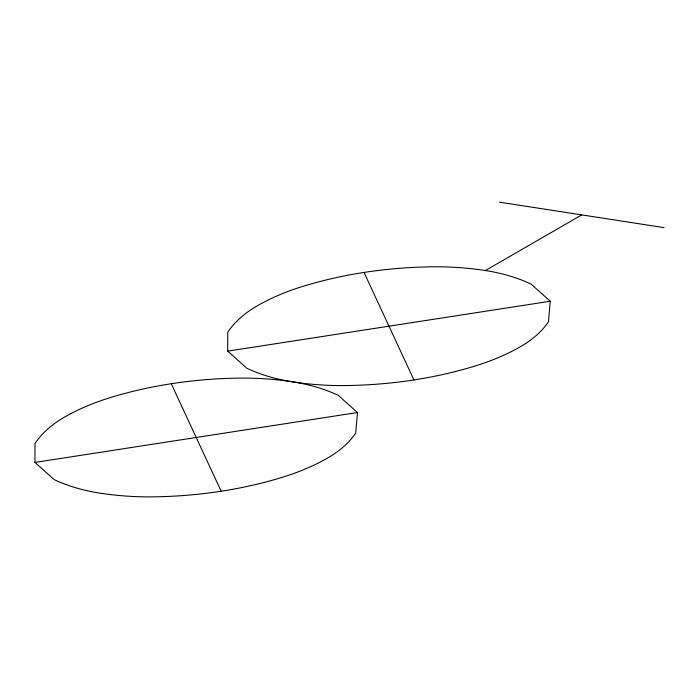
<?xml version="1.0" encoding="UTF-8"?>
<svg xmlns="http://www.w3.org/2000/svg" width="699" height="699" viewBox="0 0 699 699"><rect width="100%" height="100%" fill="white"/><g stroke="black" fill="none" stroke-linecap="round" stroke-linejoin="round"><path stroke-width="1.05" d="M34.95 462.432L34.976 443.577A129.341 74.671 0 0 1 64.544 417.111A190.775 110.145 0 0 1 108.555 398.15A288.206 166.397 0 0 1 238.062 378.124A190.775 110.145 0 0 1 292.593 381.837A190.775 110.145 0 0 0 347.132 385.542A288.206 166.397 0 0 0 476.631 365.516A190.775 110.145 0 0 0 520.65 346.555A121.809 70.328 0 0 0 548.497 321.636L550.244 301.234L531.065 284.082A121.809 70.328 0 0 0 485.368 270.539A190.775 110.145 0 0 0 430.829 266.826A288.206 166.397 0 0 0 301.33 286.861A190.775 110.145 0 0 0 257.319 305.812A129.341 74.671 0 0 0 227.752 332.278L227.725 351.134L246.904 368.294A121.809 70.328 0 0 0 292.593 381.837A121.809 70.328 0 0 1 338.29 395.372L357.469 412.532L355.721 432.934A121.809 70.328 0 0 1 327.875 457.854A190.775 110.145 0 0 1 283.864 476.814A288.206 166.397 0 0 1 154.357 496.84A190.775 110.145 0 0 1 99.826 493.127A121.809 70.328 0 0 1 54.129 479.593L34.95 462.432L357.469 412.532M485.368 270.539L581.76 214.89M227.725 351.134L550.244 301.234M499.462 202.16L664.05 227.621M364.039 272.435L413.93 379.933M171.264 383.734L221.155 491.231"/></g></svg>
